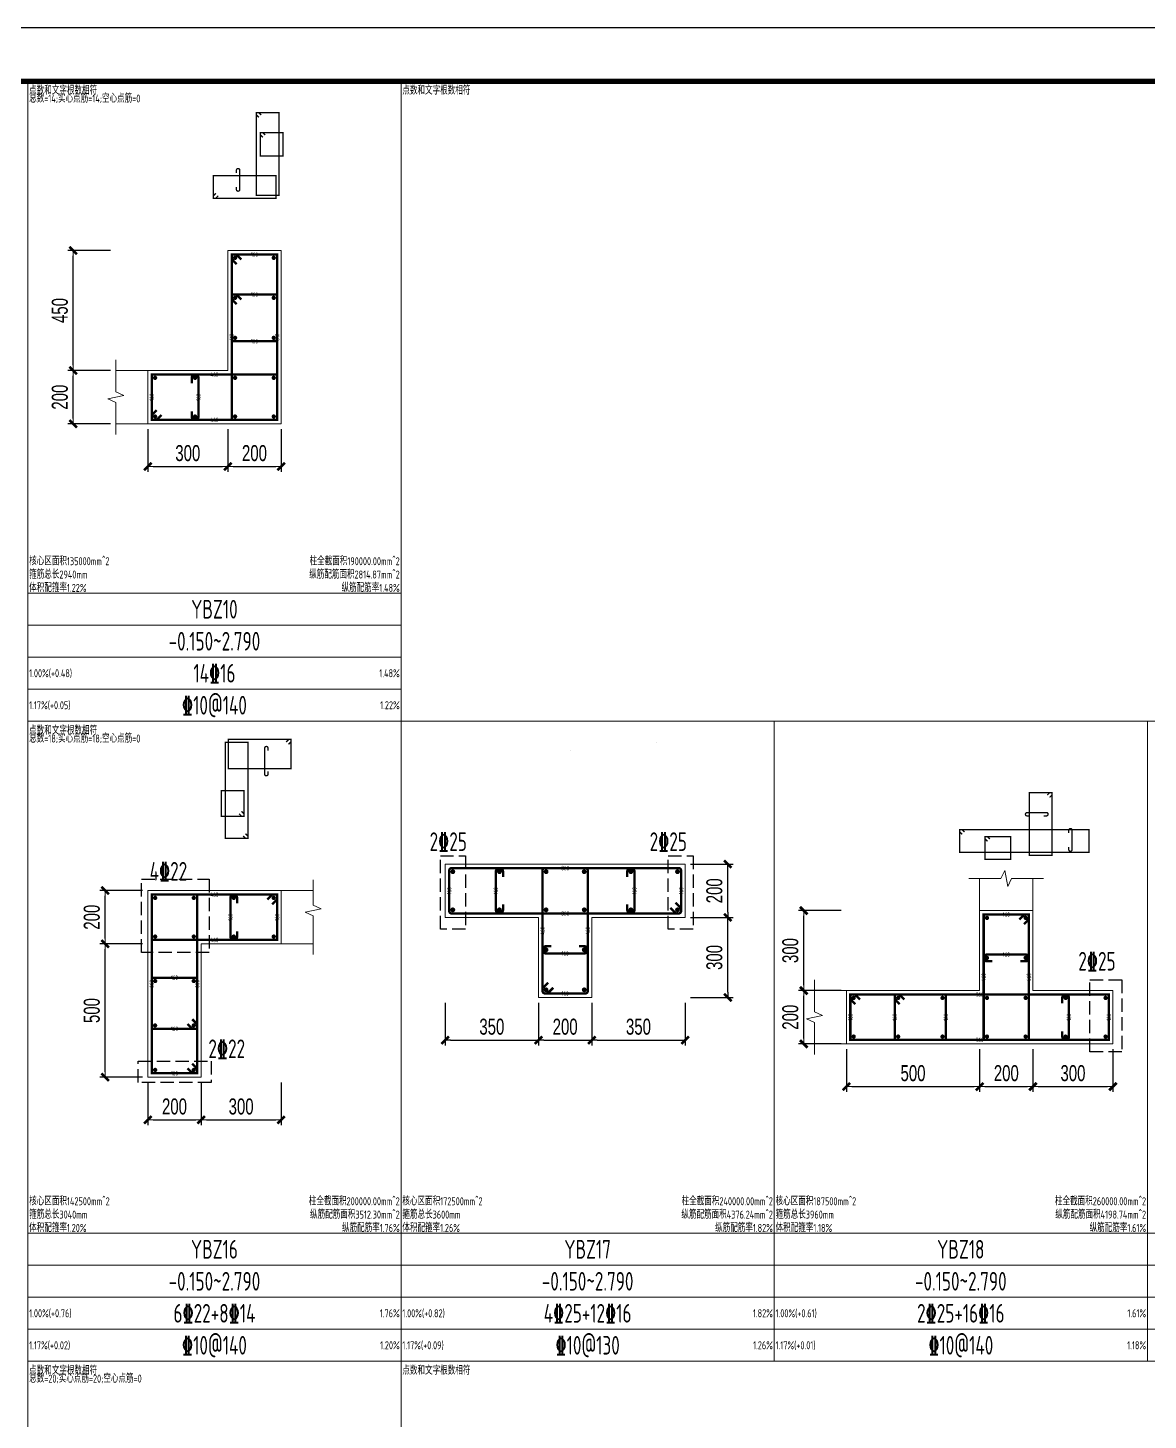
# Model space of a CAD drawing. Extents: x -129922 to 1190196, y -520662 to 139923.
# Drawn here: x 408287 to 429301, y -175921 to -149817 of the extents above; entities that cross this region are included whole.
import ezdxf
from ezdxf.enums import TextEntityAlignment as Align

# ---------------------------------------------------------------- set-up
doc = ezdxf.new("R2010")
doc.units = 0
doc.header["$LTSCALE"] = 1000
doc.header["$MEASUREMENT"] = 0
doc.linetypes.add('DASH', pattern=[0.35, 0.25, -0.1])
for name, color, linetype, lineweight in [('S-墙柱-REIN', 1, 'Continuous', 20), ('S-墙柱-大样细线', 7, 'Continuous', 20), ('S-墙柱-编号', 4, 'Continuous', 20), ('S-大样-DIM', 3, 'Continuous', 20), ('S-大样-REIN', 1, 'Continuous', 20), ('S-大样-实线', 2, 'Continuous', 20), ('S-通用-TAB', 7, 'Continuous', 20)]:
    doc.layers.add(name, color=color, linetype=linetype, lineweight=lineweight)
for name, color, linetype in [('Y-云图图框', 7, 'Continuous'), ('z-计算配筋', 7, 'Continuous'), ('z-详图标注', 3, 'Continuous')]:
    doc.layers.add(name, color=color, linetype=linetype)
doc.layers.add('箍筋长度', color=3, linetype='Continuous', plot=False)
doc.layers.add('配箍校核', color=34, linetype='Continuous', plot=False)
doc.styles.add('_YT_Name', font='', dxfattribs={"width": 0.8})
doc.styles.add('_YT_Sign_Text', font='ros.shx', dxfattribs={"width": 0.8, "bigfont": 'hztxt.shx'})
doc.styles.add('BW_Dim', font='Bweng.shx', dxfattribs={"width": 0.7, "bigfont": 'hztxt.shx'})
doc.styles.add('BW_Rein', font='tssdeng.shx', dxfattribs={"width": 0.7, "bigfont": 'hztxt.shx'})
doc.styles.get("Standard").update_dxf_attribs({"font": 'gbenor.shx', "bigfont": 'gbcbig.shx'})
doc.styles.add('TSSD_Rein', font='tssdeng.shx', dxfattribs={"width": 0.7, "bigfont": 'hztxt.shx'})
doc.styles.get('_YT_Name').set_extended_font_data('SimHei')
doc.dimstyles.new('Cyz_20_100', dxfattribs={"dimtxt": 300, "dimasz": 100, "dimexe": 100, "dimexo": 100, "dimgap": 100, "dimtad": 1, "dimdec": 0, "dimlfac": 0.2, "dimzin": 0, "dimdsep": 46, "dimtxsty": 'BW_Dim', "dimblk": '_bwk', "dimcen": 0, "dimclrt": 7, "dimadec": 0, "dimazin": 0, "dimtfac": 1, "dimtdec": 0, "dimtix": 1, "dimtmove": 2, "dimatfit": 0, "dimfxl": 0, "dimtolj": 1, "dimtzin": 0, "dimarcsym": 0})

# ---------------------------------------------------------------- blocks, each defined once
blk = doc.blocks.new('ECMCTK_A1_横_单行图名--0')
at = {"color": 4}
blk.add_lwpolyline([(0, 0), (841, 0), (841, 594), (0, 594)], close=True, dxfattribs=at)
at = {"const_width": 1}
blk.add_lwpolyline([(25, 10), (831, 10), (831, 584), (25, 584)], close=True, dxfattribs=at)
at = {"color": 80, "flags": 3}
for tag, height, p in [('YTHQINS', 3, (34.31, 585.5)), ('ECMCKEY', 3, (292.07, 288.23)), ('YTTQINS', 5.62, (848.03, 12.81)), ('YTFRAME', 3, (652.76, 5.84)), ('YTBARCODE_T1', 3, (749.78, 5.95))]:
    blk.add_attdef(tag, text='', height=height, dxfattribs=at).set_placement(p, align=Align.MIDDLE_CENTER)
for tag, height, style, width, p in [('证书编号', 4, '_YT_Sign_Text', 0.8, (708.87, 43.81)), ('审查批准号', 4, '_YT_Sign_Text', 0.8, (761.06, 43.81)), ('工程号', 4, '_YT_Sign_Text', 0.5, (804.08, 44.12)), ('设计单位', 6, '_YT_Name', 0.8, (623.75, 38.6)), ('建设单位', 4, '_YT_Sign_Text', 0.8, (734.96, 36.11)), ('阶段', 4, '_YT_Sign_Text', 0.8, (804.08, 35.81)), ('项目号', 4, '_YT_Sign_Text', 0.5, (822.08, 33.72)), ('项目名称', 4, '_YT_Sign_Text', 0.8, (734.96, 28.11)), ('专业', 4, '_YT_Sign_Text', 0.8, (804.08, 27.31)), ('图纸编号', 4, '_YT_Sign_Text', 0.5, (803.93, 19.36)), ('图纸名称', 4.5, '_YT_Name', 0.8, (735.39, 15.06)), ('出图比例', 4.2, '_YT_Sign_Text', 0.8, (681.82, 11.78)), ('日期', 4, '_YT_Sign_Text', 0.5, (803.88, 12.13)), ('版本号', 4, '_YT_Sign_Text', 0.8, (822.08, 13))]:
    blk.add_attdef(tag, text='', height=height, dxfattribs=dict(style=style, width=width)).set_placement(p, align=Align.CENTER)
at = {"style": '_YT_Sign_Text', "width": 0.8, "flags": 3}
for tag, p, height in [('[审定人]', (590.95, 27.81), 4.1), ('{审定人}', (605.87, 26.45), 6.24), ('[校对人]', (642.23, 27.82), 4.1), ('{校对人}', (658.35, 26.53), 6.24), ('[审核人]', (591.01, 19.76), 4.1), ('{审核人}', (606.98, 18.44), 6.24), ('[设计人]', (642.47, 20.21), 4.1), ('{设计人}', (658.48, 18.54), 6.24), ('[项目负责人]', (590.78, 12.01), 4.1), ('{项目负责人}', (608.28, 10.72), 6.24), ('[专业负责人]', (642.74, 11.77), 4.1), ('{专业负责人}', (658.58, 10.36), 6.24)]:
    blk.add_attdef(tag, p, '', height=height, dxfattribs=at)
at = {"color": 80, "flags": 3}
for tag, p in [('YTQRCODE', (551.04, 11.91)), ('YTBZSIT', (25, 10)), ('EXT_TK_LEFT', (25, 10))]:
    blk.add_attdef(tag, p, '', height=3, dxfattribs=at)
blk = doc.blocks.new('_bwk')
blk.add_line((-1, 0), (0, 0))
at = {"const_width": 0.5}
blk.add_lwpolyline([(-0.7, -0.7), (0.7, 0.7)], dxfattribs=at)
blk = doc.blocks.new('*D2048')
at = {"layer": 'Defpoints', "color": 0, "transparency": 16777216}
for p in [(427140, -168867), (428640, -168867), (428640, -169667)]:
    blk.add_point(p, dxfattribs=at)
at = {"layer": 'S-大样-DIM', "color": 0, "lineweight": -2, "transparency": 16777216}
for p, q in [((427140, -168967), (427140, -169767)), ((428640, -168967), (428640, -169767)), ((427240, -169667), (428540, -169667))]:
    blk.add_line(p, q, dxfattribs=at)
at = {"layer": 'S-大样-DIM', "color": 0, "lineweight": -2, "transparency": 16777216, "xscale": 100, "yscale": 100, "zscale": 100, "rotation": 180}
blk.add_blockref('_bwk', (427140, -169667), dxfattribs=at)
at = {"layer": 'S-大样-DIM', "color": 0, "lineweight": -2, "transparency": 16777216, "xscale": 100, "yscale": 100, "zscale": 100}
blk.add_blockref('_bwk', (428640, -169667), dxfattribs=at)
at = {"layer": 'S-大样-DIM', "color": 7, "transparency": 16777216, "insert": (427890, -169417), "char_height": 300, "attachment_point": 5, "style": 'BW_Dim'}
blk.add_mtext('\\A1;300', dxfattribs=at)
blk = doc.blocks.new('*D2049')
at = {"layer": 'Defpoints', "color": 0, "transparency": 16777216}
for p in [(426140, -168867), (427140, -168867), (427140, -169667)]:
    blk.add_point(p, dxfattribs=at)
at = {"layer": 'S-大样-DIM', "color": 0, "lineweight": -2, "transparency": 16777216}
for p, q in [((426140, -168967), (426140, -169767)), ((427140, -168967), (427140, -169767)), ((426240, -169667), (427040, -169667))]:
    blk.add_line(p, q, dxfattribs=at)
at = {"layer": 'S-大样-DIM', "color": 0, "lineweight": -2, "transparency": 16777216, "xscale": 100, "yscale": 100, "zscale": 100, "rotation": 180}
blk.add_blockref('_bwk', (426140, -169667), dxfattribs=at)
at = {"layer": 'S-大样-DIM', "color": 0, "lineweight": -2, "transparency": 16777216, "xscale": 100, "yscale": 100, "zscale": 100}
blk.add_blockref('_bwk', (427140, -169667), dxfattribs=at)
at = {"layer": 'S-大样-DIM', "color": 7, "transparency": 16777216, "insert": (426640, -169417), "char_height": 300, "attachment_point": 5, "style": 'BW_Dim'}
blk.add_mtext('\\A1;200', dxfattribs=at)
blk = doc.blocks.new('*D2050')
at = {"layer": 'Defpoints', "color": 0, "transparency": 16777216}
for p in [(423640, -168867), (426140, -168867), (426140, -169667)]:
    blk.add_point(p, dxfattribs=at)
at = {"layer": 'S-大样-DIM', "color": 0, "lineweight": -2, "transparency": 16777216}
for p, q in [((423640, -168967), (423640, -169767)), ((426140, -168967), (426140, -169767)), ((423740, -169667), (426040, -169667))]:
    blk.add_line(p, q, dxfattribs=at)
at = {"layer": 'S-大样-DIM', "color": 0, "lineweight": -2, "transparency": 16777216, "xscale": 100, "yscale": 100, "zscale": 100, "rotation": 180}
blk.add_blockref('_bwk', (423640, -169667), dxfattribs=at)
at = {"layer": 'S-大样-DIM', "color": 0, "lineweight": -2, "transparency": 16777216, "xscale": 100, "yscale": 100, "zscale": 100}
blk.add_blockref('_bwk', (426140, -169667), dxfattribs=at)
at = {"layer": 'S-大样-DIM', "color": 7, "transparency": 16777216, "insert": (424890, -169417), "char_height": 300, "attachment_point": 5, "style": 'BW_Dim'}
blk.add_mtext('\\A1;500', dxfattribs=at)
blk = doc.blocks.new('*D2051')
at = {"layer": 'Defpoints', "color": 0, "transparency": 16777216}
for p in [(422840, -166367), (423640, -166367), (423640, -167867)]:
    blk.add_point(p, dxfattribs=at)
at = {"layer": 'S-大样-DIM', "color": 0, "lineweight": -2, "transparency": 16777216}
for p, q in [((423540, -166367), (422740, -166367)), ((422840, -167767), (422840, -166467)), ((423540, -167867), (422740, -167867))]:
    blk.add_line(p, q, dxfattribs=at)
at = {"layer": 'S-大样-DIM', "color": 0, "lineweight": -2, "transparency": 16777216, "xscale": 100, "yscale": 100, "zscale": 100}
for p, rotation in [((422840, -166367), 90), ((422840, -167867), 270)]:
    blk.add_blockref('_bwk', p, dxfattribs=dict(at, rotation=rotation))
at = {"layer": 'S-大样-DIM', "color": 7, "transparency": 16777216, "insert": (422590, -167117), "char_height": 300, "attachment_point": 5, "rotation": 90, "style": 'BW_Dim'}
blk.add_mtext('\\A1;300', dxfattribs=at)
blk = doc.blocks.new('*D2052')
at = {"layer": 'Defpoints', "color": 0, "transparency": 16777216}
for p in [(422840, -167867), (423640, -167867), (423640, -168867)]:
    blk.add_point(p, dxfattribs=at)
at = {"layer": 'S-大样-DIM', "color": 0, "lineweight": -2, "transparency": 16777216}
for p, q in [((423540, -167867), (422740, -167867)), ((422840, -168767), (422840, -167967)), ((423540, -168867), (422740, -168867))]:
    blk.add_line(p, q, dxfattribs=at)
at = {"layer": 'S-大样-DIM', "color": 0, "lineweight": -2, "transparency": 16777216, "xscale": 100, "yscale": 100, "zscale": 100}
for p, rotation in [((422840, -167867), 90), ((422840, -168867), 270)]:
    blk.add_blockref('_bwk', p, dxfattribs=dict(at, rotation=rotation))
at = {"layer": 'S-大样-DIM', "color": 7, "transparency": 16777216, "insert": (422590, -168367), "char_height": 300, "attachment_point": 5, "rotation": 90, "style": 'BW_Dim'}
blk.add_mtext('\\A1;200', dxfattribs=at)
blk = doc.blocks.new('*D2053')
at = {"layer": 'Defpoints', "color": 0, "transparency": 16777216}
for p in [(411537, -169492), (413037, -169492), (413037, -170292)]:
    blk.add_point(p, dxfattribs=at)
at = {"layer": 'S-大样-DIM', "color": 0, "lineweight": -2, "transparency": 16777216}
for p, q in [((411537, -169592), (411537, -170392)), ((413037, -169592), (413037, -170392)), ((411637, -170292), (412937, -170292))]:
    blk.add_line(p, q, dxfattribs=at)
at = {"layer": 'S-大样-DIM', "color": 0, "lineweight": -2, "transparency": 16777216, "xscale": 100, "yscale": 100, "zscale": 100, "rotation": 180}
blk.add_blockref('_bwk', (411537, -170292), dxfattribs=at)
at = {"layer": 'S-大样-DIM', "color": 0, "lineweight": -2, "transparency": 16777216, "xscale": 100, "yscale": 100, "zscale": 100}
blk.add_blockref('_bwk', (413037, -170292), dxfattribs=at)
at = {"layer": 'S-大样-DIM', "color": 7, "transparency": 16777216, "insert": (412287, -170042), "char_height": 300, "attachment_point": 5, "style": 'BW_Dim'}
blk.add_mtext('\\A1;300', dxfattribs=at)
blk = doc.blocks.new('*D2054')
at = {"layer": 'Defpoints', "color": 0, "transparency": 16777216}
for p in [(410537, -169492), (411537, -169492), (411537, -170292)]:
    blk.add_point(p, dxfattribs=at)
at = {"layer": 'S-大样-DIM', "color": 0, "lineweight": -2, "transparency": 16777216}
for p, q in [((410537, -169592), (410537, -170392)), ((411537, -169592), (411537, -170392)), ((410637, -170292), (411437, -170292))]:
    blk.add_line(p, q, dxfattribs=at)
at = {"layer": 'S-大样-DIM', "color": 0, "lineweight": -2, "transparency": 16777216, "xscale": 100, "yscale": 100, "zscale": 100, "rotation": 180}
blk.add_blockref('_bwk', (410537, -170292), dxfattribs=at)
at = {"layer": 'S-大样-DIM', "color": 0, "lineweight": -2, "transparency": 16777216, "xscale": 100, "yscale": 100, "zscale": 100}
blk.add_blockref('_bwk', (411537, -170292), dxfattribs=at)
at = {"layer": 'S-大样-DIM', "color": 7, "transparency": 16777216, "insert": (411037, -170042), "char_height": 300, "attachment_point": 5, "style": 'BW_Dim'}
blk.add_mtext('\\A1;200', dxfattribs=at)
blk = doc.blocks.new('*D2055')
at = {"layer": 'Defpoints', "color": 0, "transparency": 16777216}
for p in [(409737, -165992), (410537, -165992), (410537, -166992)]:
    blk.add_point(p, dxfattribs=at)
at = {"layer": 'S-大样-DIM', "color": 0, "lineweight": -2, "transparency": 16777216}
for p, q in [((410437, -165992), (409637, -165992)), ((409737, -166892), (409737, -166092)), ((410437, -166992), (409637, -166992))]:
    blk.add_line(p, q, dxfattribs=at)
at = {"layer": 'S-大样-DIM', "color": 0, "lineweight": -2, "transparency": 16777216, "xscale": 100, "yscale": 100, "zscale": 100}
for p, rotation in [((409737, -165992), 90), ((409737, -166992), 270)]:
    blk.add_blockref('_bwk', p, dxfattribs=dict(at, rotation=rotation))
at = {"layer": 'S-大样-DIM', "color": 7, "transparency": 16777216, "insert": (409487, -166492), "char_height": 300, "attachment_point": 5, "rotation": 90, "style": 'BW_Dim'}
blk.add_mtext('\\A1;200', dxfattribs=at)
blk = doc.blocks.new('*D2056')
at = {"layer": 'Defpoints', "color": 0, "transparency": 16777216}
for p in [(409737, -166992), (410537, -166992), (410537, -169492)]:
    blk.add_point(p, dxfattribs=at)
at = {"layer": 'S-大样-DIM', "color": 0, "lineweight": -2, "transparency": 16777216}
for p, q in [((410437, -166992), (409637, -166992)), ((409737, -169392), (409737, -167092)), ((410437, -169492), (409637, -169492))]:
    blk.add_line(p, q, dxfattribs=at)
at = {"layer": 'S-大样-DIM', "color": 0, "lineweight": -2, "transparency": 16777216, "xscale": 100, "yscale": 100, "zscale": 100}
for p, rotation in [((409737, -166992), 90), ((409737, -169492), 270)]:
    blk.add_blockref('_bwk', p, dxfattribs=dict(at, rotation=rotation))
at = {"layer": 'S-大样-DIM', "color": 7, "transparency": 16777216, "insert": (409487, -168242), "char_height": 300, "attachment_point": 5, "rotation": 90, "style": 'BW_Dim'}
blk.add_mtext('\\A1;500', dxfattribs=at)
blk = doc.blocks.new('*D2069')
at = {"layer": 'Defpoints', "color": 0, "transparency": 16777216}
for p in [(412037, -157242), (413037, -157242), (413037, -158042)]:
    blk.add_point(p, dxfattribs=at)
at = {"layer": 'S-大样-DIM', "color": 0, "lineweight": -2, "transparency": 16777216}
for p, q in [((412037, -157342), (412037, -158142)), ((413037, -157342), (413037, -158142)), ((412137, -158042), (412937, -158042))]:
    blk.add_line(p, q, dxfattribs=at)
at = {"layer": 'S-大样-DIM', "color": 0, "lineweight": -2, "transparency": 16777216, "xscale": 100, "yscale": 100, "zscale": 100, "rotation": 180}
blk.add_blockref('_bwk', (412037, -158042), dxfattribs=at)
at = {"layer": 'S-大样-DIM', "color": 0, "lineweight": -2, "transparency": 16777216, "xscale": 100, "yscale": 100, "zscale": 100}
blk.add_blockref('_bwk', (413037, -158042), dxfattribs=at)
at = {"layer": 'S-大样-DIM', "color": 7, "transparency": 16777216, "insert": (412537, -157792), "char_height": 300, "attachment_point": 5, "style": 'BW_Dim'}
blk.add_mtext('\\A1;200', dxfattribs=at)
blk = doc.blocks.new('*D2070')
at = {"layer": 'Defpoints', "color": 0, "transparency": 16777216}
for p in [(410537, -157242), (412037, -157242), (412037, -158042)]:
    blk.add_point(p, dxfattribs=at)
at = {"layer": 'S-大样-DIM', "color": 0, "lineweight": -2, "transparency": 16777216}
for p, q in [((410537, -157342), (410537, -158142)), ((412037, -157342), (412037, -158142)), ((410637, -158042), (411937, -158042))]:
    blk.add_line(p, q, dxfattribs=at)
at = {"layer": 'S-大样-DIM', "color": 0, "lineweight": -2, "transparency": 16777216, "xscale": 100, "yscale": 100, "zscale": 100, "rotation": 180}
blk.add_blockref('_bwk', (410537, -158042), dxfattribs=at)
at = {"layer": 'S-大样-DIM', "color": 0, "lineweight": -2, "transparency": 16777216, "xscale": 100, "yscale": 100, "zscale": 100}
blk.add_blockref('_bwk', (412037, -158042), dxfattribs=at)
at = {"layer": 'S-大样-DIM', "color": 7, "transparency": 16777216, "insert": (411287, -157792), "char_height": 300, "attachment_point": 5, "style": 'BW_Dim'}
blk.add_mtext('\\A1;300', dxfattribs=at)
blk = doc.blocks.new('*D2071')
at = {"layer": 'Defpoints', "color": 0, "transparency": 16777216}
for p in [(409137, -153992), (409937, -153992), (409937, -156242)]:
    blk.add_point(p, dxfattribs=at)
at = {"layer": 'S-大样-DIM', "color": 0, "lineweight": -2, "transparency": 16777216}
for p, q in [((409837, -153992), (409037, -153992)), ((409137, -156142), (409137, -154092)), ((409837, -156242), (409037, -156242))]:
    blk.add_line(p, q, dxfattribs=at)
at = {"layer": 'S-大样-DIM', "color": 0, "lineweight": -2, "transparency": 16777216, "xscale": 100, "yscale": 100, "zscale": 100}
for p, rotation in [((409137, -153992), 90), ((409137, -156242), 270)]:
    blk.add_blockref('_bwk', p, dxfattribs=dict(at, rotation=rotation))
at = {"layer": 'S-大样-DIM', "color": 7, "transparency": 16777216, "insert": (408887, -155117), "char_height": 300, "attachment_point": 5, "rotation": 90, "style": 'BW_Dim'}
blk.add_mtext('\\A1;450', dxfattribs=at)
blk = doc.blocks.new('*D2072')
at = {"layer": 'Defpoints', "color": 0, "transparency": 16777216}
for p in [(409137, -156242), (409937, -156242), (409937, -157242)]:
    blk.add_point(p, dxfattribs=at)
at = {"layer": 'S-大样-DIM', "color": 0, "lineweight": -2, "transparency": 16777216}
for p, q in [((409837, -156242), (409037, -156242)), ((409137, -157142), (409137, -156342)), ((409837, -157242), (409037, -157242))]:
    blk.add_line(p, q, dxfattribs=at)
at = {"layer": 'S-大样-DIM', "color": 0, "lineweight": -2, "transparency": 16777216, "xscale": 100, "yscale": 100, "zscale": 100}
for p, rotation in [((409137, -156242), 90), ((409137, -157242), 270)]:
    blk.add_blockref('_bwk', p, dxfattribs=dict(at, rotation=rotation))
at = {"layer": 'S-大样-DIM', "color": 7, "transparency": 16777216, "insert": (408887, -156742), "char_height": 300, "attachment_point": 5, "rotation": 90, "style": 'BW_Dim'}
blk.add_mtext('\\A1;200', dxfattribs=at)
blk = doc.blocks.new('*D2118')
at = {"layer": 'Defpoints', "color": 0, "transparency": 16777216}
for p in [(420615, -166496), (421415, -166496), (420615, -167996)]:
    blk.add_point(p, dxfattribs=at)
at = {"layer": 'z-详图标注', "color": 0, "lineweight": -2, "transparency": 16777216}
for p, q in [((420715, -166496), (421515, -166496)), ((421415, -167896), (421415, -166596)), ((420715, -167996), (421515, -167996))]:
    blk.add_line(p, q, dxfattribs=at)
at = {"layer": 'z-详图标注', "color": 0, "lineweight": -2, "transparency": 16777216, "xscale": 100, "yscale": 100, "zscale": 100}
for p, rotation in [((421415, -166496), 90), ((421415, -167996), 270)]:
    blk.add_blockref('_bwk', p, dxfattribs=dict(at, rotation=rotation))
at = {"layer": 'z-详图标注', "color": 7, "transparency": 16777216, "insert": (421165, -167246), "char_height": 300, "attachment_point": 5, "rotation": 90, "style": 'BW_Dim'}
blk.add_mtext('\\A1;300', dxfattribs=at)
blk = doc.blocks.new('*D2119')
at = {"layer": 'Defpoints', "color": 0, "transparency": 16777216}
for p in [(420615, -165496), (421415, -165496), (420615, -166496)]:
    blk.add_point(p, dxfattribs=at)
at = {"layer": 'z-详图标注', "color": 0, "lineweight": -2, "transparency": 16777216}
for p, q in [((420715, -165496), (421515, -165496)), ((421415, -166396), (421415, -165596)), ((420715, -166496), (421515, -166496))]:
    blk.add_line(p, q, dxfattribs=at)
at = {"layer": 'z-详图标注', "color": 0, "lineweight": -2, "transparency": 16777216, "xscale": 100, "yscale": 100, "zscale": 100}
for p, rotation in [((421415, -165496), 90), ((421415, -166496), 270)]:
    blk.add_blockref('_bwk', p, dxfattribs=dict(at, rotation=rotation))
at = {"layer": 'z-详图标注', "color": 7, "transparency": 16777216, "insert": (421165, -165996), "char_height": 300, "attachment_point": 5, "rotation": 90, "style": 'BW_Dim'}
blk.add_mtext('\\A1;200', dxfattribs=at)
blk = doc.blocks.new('*D2120')
at = {"layer": 'Defpoints', "color": 0, "transparency": 16777216}
for p in [(416115, -167996), (417865, -167996), (417865, -168796)]:
    blk.add_point(p, dxfattribs=at)
at = {"layer": 'z-详图标注', "color": 0, "lineweight": -2, "transparency": 16777216}
for p, q in [((416115, -168096), (416115, -168896)), ((417865, -168096), (417865, -168896)), ((416215, -168796), (417765, -168796))]:
    blk.add_line(p, q, dxfattribs=at)
at = {"layer": 'z-详图标注', "color": 0, "lineweight": -2, "transparency": 16777216, "xscale": 100, "yscale": 100, "zscale": 100, "rotation": 180}
blk.add_blockref('_bwk', (416115, -168796), dxfattribs=at)
at = {"layer": 'z-详图标注', "color": 0, "lineweight": -2, "transparency": 16777216, "xscale": 100, "yscale": 100, "zscale": 100}
blk.add_blockref('_bwk', (417865, -168796), dxfattribs=at)
at = {"layer": 'z-详图标注', "color": 7, "transparency": 16777216, "insert": (416990, -168546), "char_height": 300, "attachment_point": 5, "style": 'BW_Dim'}
blk.add_mtext('\\A1;350', dxfattribs=at)
blk = doc.blocks.new('*D2121')
at = {"layer": 'Defpoints', "color": 0, "transparency": 16777216}
for p in [(417865, -167996), (418865, -167996), (418865, -168796)]:
    blk.add_point(p, dxfattribs=at)
at = {"layer": 'z-详图标注', "color": 0, "lineweight": -2, "transparency": 16777216}
for p, q in [((417865, -168096), (417865, -168896)), ((418865, -168096), (418865, -168896)), ((417965, -168796), (418765, -168796))]:
    blk.add_line(p, q, dxfattribs=at)
at = {"layer": 'z-详图标注', "color": 0, "lineweight": -2, "transparency": 16777216, "xscale": 100, "yscale": 100, "zscale": 100, "rotation": 180}
blk.add_blockref('_bwk', (417865, -168796), dxfattribs=at)
at = {"layer": 'z-详图标注', "color": 0, "lineweight": -2, "transparency": 16777216, "xscale": 100, "yscale": 100, "zscale": 100}
blk.add_blockref('_bwk', (418865, -168796), dxfattribs=at)
at = {"layer": 'z-详图标注', "color": 7, "transparency": 16777216, "insert": (418365, -168546), "char_height": 300, "attachment_point": 5, "style": 'BW_Dim'}
blk.add_mtext('\\A1;200', dxfattribs=at)
blk = doc.blocks.new('*D2122')
at = {"layer": 'Defpoints', "color": 0, "transparency": 16777216}
for p in [(418865, -167996), (420615, -167996), (420615, -168796)]:
    blk.add_point(p, dxfattribs=at)
at = {"layer": 'z-详图标注', "color": 0, "lineweight": -2, "transparency": 16777216}
for p, q in [((418865, -168096), (418865, -168896)), ((420615, -168096), (420615, -168896)), ((418965, -168796), (420515, -168796))]:
    blk.add_line(p, q, dxfattribs=at)
at = {"layer": 'z-详图标注', "color": 0, "lineweight": -2, "transparency": 16777216, "xscale": 100, "yscale": 100, "zscale": 100, "rotation": 180}
blk.add_blockref('_bwk', (418865, -168796), dxfattribs=at)
at = {"layer": 'z-详图标注', "color": 0, "lineweight": -2, "transparency": 16777216, "xscale": 100, "yscale": 100, "zscale": 100}
blk.add_blockref('_bwk', (420615, -168796), dxfattribs=at)
at = {"layer": 'z-详图标注', "color": 7, "transparency": 16777216, "insert": (419740, -168546), "char_height": 300, "attachment_point": 5, "style": 'BW_Dim'}
blk.add_mtext('\\A1;350', dxfattribs=at)

msp = doc.modelspace()

# ---------------------------------------------------------------- linework, layer by layer
at = {"linetype": 'DASH'}
for points in [[(416023.9, -165339.2), (416495.2, -165339.2), (416495.2, -166713.4), (416023.9, -166713.4)], [(420297.3, -165339.2), (420768.5, -165339.2), (420768.5, -166713.4), (420297.3, -166713.4)], [(410420.7, -165778.5), (411685.2, -165778.5), (411685.2, -167153.2), (410420.7, -167153.2)], [(428205.5, -167666.2), (428805.5, -167666.2), (428805.5, -169016.2), (428205.5, -169016.2)], [(410358.2, -169187.8), (411726.8, -169187.8), (411726.8, -169588.4), (410358.2, -169588.4)]]:
    msp.add_lwpolyline(points, close=True, dxfattribs=at)
at = {"layer": 'S-墙柱-REIN'}
for points, const_width in [([(412154.1, -154129.9, 1), (412194.1, -154129.9, 1)], 40), ([(412879.1, -154129.9, 1), (412919.1, -154129.9, 1)], 40), ([(412154.1, -154879.9, 1), (412194.1, -154879.9, 1)], 40), ([(412879.1, -154879.9, 1), (412919.1, -154879.9, 1)], 40), ([(412154.1, -155629.9, 1), (412194.1, -155629.9, 1)], 40), ([(412879.1, -155629.9, 1), (412919.1, -155629.9, 1)], 40), ([(410654.1, -156379.9, 1), (410694.1, -156379.9, 1)], 40), ([(411404.1, -156379.9, 1), (411444.1, -156379.9, 1)], 40), ([(412154.1, -156379.9, 1), (412194.1, -156379.9, 1)], 40), ([(412879.1, -156379.9, 1), (412919.1, -156379.9, 1)], 40), ([(410654.1, -157104.9, 1), (410694.1, -157104.9, 1)], 40), ([(411404.1, -157104.9, 1), (411444.1, -157104.9, 1)], 40), ([(412154.1, -157104.9, 1), (412194.1, -157104.9, 1)], 40), ([(412879.1, -157104.9, 1), (412919.1, -157104.9, 1)], 40), ([(416235.1, -165638.3, 1), (416280.1, -165638.3, 1)], 45), ([(417110.1, -165638.3, 1), (417155.1, -165638.3, 1)], 45), ([(417985.1, -165638.3, 1), (418030.1, -165638.3, 1)], 45), ([(418700.1, -165638.3, 1), (418745.1, -165638.3, 1)], 45), ([(419575.1, -165638.3, 1), (419620.1, -165638.3, 1)], 45), ([(420450.1, -165638.3, 1), (420495.1, -165638.3, 1)], 45), ([(410654.1, -166129.9, 1), (410694.1, -166129.9, 1)], 40), ([(411379.1, -166129.9, 1), (411419.1, -166129.9, 1)], 40), ([(412129.1, -166129.9, 1), (412169.1, -166129.9, 1)], 40), ([(412879.1, -166129.9, 1), (412919.1, -166129.9, 1)], 40), ([(416235.1, -166353.3, 1), (416280.1, -166353.3, 1)], 45), ([(417110.1, -166353.3, 1), (417155.1, -166353.3, 1)], 45), ([(417985.1, -166353.3, 1), (418030.1, -166353.3, 1)], 45), ([(418700.1, -166353.3, 1), (418745.1, -166353.3, 1)], 45), ([(419575.1, -166353.3, 1), (419620.1, -166353.3, 1)], 45), ([(420450.1, -166353.3, 1), (420495.1, -166353.3, 1)], 45), ([(426257.1, -166504.9, 1), (426297.1, -166504.9, 1)], 40), ([(426982.1, -166504.9, 1), (427022.1, -166504.9, 1)], 40), ([(410654.1, -166854.9, 1), (410694.1, -166854.9, 1)], 40), ([(411379.1, -166854.9, 1), (411419.1, -166854.9, 1)], 40), ([(412129.1, -166854.9, 1), (412169.1, -166854.9, 1)], 40), ([(412879.1, -166854.9, 1), (412919.1, -166854.9, 1)], 40), ([(417985.1, -167103.3, 1), (418030.1, -167103.3, 1)], 45), ([(418700.1, -167103.3, 1), (418745.1, -167103.3, 1)], 45), ([(426257.1, -167254.9, 1), (426297.1, -167254.9, 1)], 40), ([(426982.1, -167254.9, 1), (427022.1, -167254.9, 1)], 40), ([(410654.1, -167688.3, 1), (410694.1, -167688.3, 1)], 40), ([(411379.1, -167688.3, 1), (411419.1, -167688.3, 1)], 40), ([(417985.1, -167853.3, 1), (418030.1, -167853.3, 1)], 45), ([(418700.1, -167853.3, 1), (418745.1, -167853.3, 1)], 45), ([(423757.1, -168004.9, 1), (423797.1, -168004.9, 1)], 40), ([(424590.5, -168004.9, 1), (424630.5, -168004.9, 1)], 40), ([(425423.8, -168004.9, 1), (425463.8, -168004.9, 1)], 40), ([(426257.1, -168004.9, 1), (426297.1, -168004.9, 1)], 40), ([(426982.1, -168004.9, 1), (427022.1, -168004.9, 1)], 40), ([(427732.1, -168004.9, 1), (427772.1, -168004.9, 1)], 40), ([(428482.1, -168004.9, 1), (428522.1, -168004.9, 1)], 40), ([(410654.1, -168521.6, 1), (410694.1, -168521.6, 1)], 40), ([(411379.1, -168521.6, 1), (411419.1, -168521.6, 1)], 40), ([(423757.1, -168729.9, 1), (423797.1, -168729.9, 1)], 40), ([(424590.5, -168729.9, 1), (424630.5, -168729.9, 1)], 40), ([(425423.8, -168729.9, 1), (425463.8, -168729.9, 1)], 40), ([(426257.1, -168729.9, 1), (426297.1, -168729.9, 1)], 40), ([(426982.1, -168729.9, 1), (427022.1, -168729.9, 1)], 40), ([(427732.1, -168729.9, 1), (427772.1, -168729.9, 1)], 40), ([(428482.1, -168729.9, 1), (428522.1, -168729.9, 1)], 40), ([(410654.1, -169354.9, 1), (410694.1, -169354.9, 1)], 40), ([(411379.1, -169354.9, 1), (411419.1, -169354.9, 1)], 40)]:
    msp.add_lwpolyline(points, format="xyb", close=True, dxfattribs=dict(at, const_width=const_width))
at = {"layer": 'S-墙柱-大样细线'}
for points in [[(412036.6, -156242.4), (412036.6, -153992.4), (413036.6, -153992.4), (413036.6, -157242.4), (410536.6, -157242.4), (410536.6, -156242.4)], [(418865.1, -166495.8), (420615.1, -166495.8), (420615.1, -165495.8), (416115.1, -165495.8), (416115.1, -166495.8), (417865.1, -166495.8), (417865.1, -167995.8), (418865.1, -167995.8)], [(411536.6, -166992.4), (411536.6, -169492.4), (410536.6, -169492.4), (410536.6, -165992.4), (413036.6, -165992.4), (413036.6, -166992.4)], [(427139.6, -167867.4), (427139.6, -166367.4), (426139.6, -166367.4), (426139.6, -167867.4), (423639.6, -167867.4), (423639.6, -168867.4), (428639.6, -168867.4), (428639.6, -167867.4)]]:
    msp.add_lwpolyline(points, close=True, dxfattribs=at)
at = {"layer": 'S-大样-REIN'}
for points, const_width in [([(412664.2, -151450.9), (412618.3, -151404.9), (412574.1, -151404.9), (412574.1, -152954.9), (412999.1, -152954.9), (412999.1, -151404.9), (412574.1, -151404.9), (412574.1, -151449.1), (412620, -151495.1)], 25), ([(412695, -151870.1), (412649.1, -151824.1), (412649.1, -151779.9), (413074.1, -151779.9), (413074.1, -152217.4), (412649.1, -152217.4), (412649.1, -151779.9), (412693.3, -151779.9), (412739.2, -151825.9)], 25), ([(411813.8, -152921), (411767.8, -152967), (411767.8, -153011.2), (412942.8, -153011.2), (412942.8, -152586.2), (411767.8, -152586.2), (411767.8, -153011.2), (411812, -153011.2), (411858, -152965.2)], 25), ([(412291.9, -154159.4), (412200, -154067.4), (412111.6, -154067.4), (412111.6, -157167.4), (412961.6, -157167.4), (412961.6, -154067.4), (412111.6, -154067.4), (412111.6, -154155.8), (412203.5, -154247.7)], 45), ([(412203.5, -154997.7), (412111.6, -154905.8), (412111.6, -154817.4), (412961.6, -154817.4), (412961.6, -155692.4), (412111.6, -155692.4), (412111.6, -154817.4), (412200, -154817.4), (412291.9, -154909.4)], 45), ([(410703.5, -156987.1), (410611.6, -157079), (410611.6, -157167.4), (412961.6, -157167.4), (412961.6, -156317.4), (410611.6, -156317.4), (410611.6, -157167.4), (410700, -157167.4), (410791.9, -157075.5)], 45), ([(413175.9, -163249.5), (413221.8, -163203.5), (413221.8, -163159.3), (412046.8, -163159.3), (412046.8, -163709.3), (413221.8, -163709.3), (413221.8, -163159.3), (413177.7, -163159.3), (413131.7, -163205.3)], 25), ([(412325.4, -164969.6), (412371.4, -165015.5), (412415.6, -165015.5), (412415.6, -163215.5), (411990.6, -163215.5), (411990.6, -165015.5), (412415.6, -165015.5), (412415.6, -164971.4), (412369.6, -164925.4)], 25), ([(412294.6, -164508.7), (412340.6, -164554.7), (412340.6, -164598.9), (411915.6, -164598.9), (411915.6, -164119.7), (412340.6, -164119.7), (412340.6, -164598.9), (412296.4, -164598.9), (412250.4, -164552.9)], 25), ([(427408.9, -164200.9), (427454.9, -164154.9), (427499.1, -164154.9), (427499.1, -165329.9), (427074.1, -165329.9), (427074.1, -164154.9), (427499.1, -164154.9), (427499.1, -164199.1), (427453.1, -164245.1)], 25), ([(425813.8, -164938.8), (425767.8, -164892.9), (425767.8, -164848.7), (428192.8, -164848.7), (428192.8, -165273.7), (425767.8, -165273.7), (425767.8, -164848.7), (425812, -164848.7), (425858, -164894.6)], 25), ([(426330.9, -165025.9), (426284.9, -164979.9), (426240.7, -164979.9), (426240.7, -165404.9), (426719.9, -165404.9), (426719.9, -164979.9), (426240.7, -164979.9), (426240.7, -165024.1), (426286.7, -165070.1)], 25), ([(411281.3, -169325.5), (411373.2, -169417.4), (411461.6, -169417.4), (411461.6, -166067.4), (410611.6, -166067.4), (410611.6, -169417.4), (411461.6, -169417.4), (411461.6, -169329), (411369.6, -169237.1)], 45), ([(412869.6, -166247.7), (412961.6, -166155.8), (412961.6, -166067.4), (410611.6, -166067.4), (410611.6, -166917.4), (412961.6, -166917.4), (412961.6, -166067.4), (412873.2, -166067.4), (412781.3, -166159.4)], 45), ([(426884.3, -166534.4), (426976.2, -166442.4), (427064.6, -166442.4), (427064.6, -168792.4), (426214.6, -168792.4), (426214.6, -166442.4), (427064.6, -166442.4), (427064.6, -166530.8), (426972.7, -166622.7)], 45), ([(411369.6, -168403.8), (411461.6, -168495.7), (411461.6, -168584.1), (410611.6, -168584.1), (410611.6, -167625.8), (411461.6, -167625.8), (411461.6, -168584.1), (411373.2, -168584.1), (411281.3, -168492.2)], 45), ([(423806.5, -168122.7), (423714.6, -168030.8), (423714.6, -167942.4), (428564.6, -167942.4), (428564.6, -168792.4), (423714.6, -168792.4), (423714.6, -167942.4), (423803, -167942.4), (423894.9, -168034.4)], 45), ([(424728.3, -168034.4), (424636.3, -167942.4), (424548, -167942.4), (424548, -168792.4), (425506.3, -168792.4), (425506.3, -167942.4), (424548, -167942.4), (424548, -168030.8), (424639.9, -168122.7)], 45)]:
    msp.add_lwpolyline(points, dxfattribs=dict(at, const_width=const_width))
for points, const_width in [([(412199.1, -152536.2), (412199.1, -152486.2, -1), (412261.6, -152486.2), (412261.6, -152848.7, -1), (412199.1, -152848.7), (412199.1, -152798.7)], 25), ([(411361.6, -156479.9), (411361.6, -156379.9, -1), (411486.6, -156379.9), (411486.6, -157104.9, -1), (411361.6, -157104.9), (411361.6, -157004.9)], 45), ([(412790.6, -163759.3), (412790.6, -163809.3, -1), (412728.1, -163809.3), (412728.1, -163321.8, -1), (412790.6, -163321.8), (412790.6, -163371.8)], 25), ([(420580.8, -163663.9), (420626.8, -163709.8, -0.1989124), (420633.8, -163726.8), (420633.8, -163740.6, -0.4142136), (420609.8, -163764.6), (418482.8, -163764.6, -0.4142136), (418458.8, -163740.6), (418458.8, -163363.6, -0.4142136), (418482.8, -163339.6), (420609.8, -163339.6, -0.4142136), (420633.8, -163363.6), (420633.8, -163740.6, -0.4142136), (420609.8, -163764.6), (420596, -163764.6, -0.1989124), (420579, -163757.5), (420533.1, -163711.6)], 0.15), ([(418907.6, -163699.6), (418907.6, -163749.6, -1), (418840.1, -163749.6), (418840.1, -163392.1, -1), (418907.6, -163392.1), (418907.6, -163442.1)], 0.15), ([(419378.3, -164405.3), (419332.3, -164451.3, -0.1989124), (419315.3, -164458.3), (419301.6, -164458.3, -0.4142136), (419277.6, -164434.3), (419277.6, -163307.3, -0.4142136), (419301.6, -163283.3), (419678.6, -163283.3, -0.4142136), (419702.6, -163307.3), (419702.6, -164434.3, -0.4142136), (419678.6, -164458.3), (419301.6, -164458.3, -0.4142136), (419277.6, -164434.3), (419277.6, -164420.5, -0.1989124), (419284.6, -164403.6), (419330.5, -164357.6)], 0.15), ([(420072.6, -163292.1), (420072.6, -163242.1, -1), (420140.1, -163242.1), (420140.1, -163599.6, -1), (420072.6, -163599.6), (420072.6, -163549.6)], 0.15), ([(419693.8, -164015.8), (419743.8, -164015.8, -1), (419743.8, -164083.3), (419386.3, -164083.3, -1), (419386.3, -164015.8), (419436.3, -164015.8)], 0.15), ([(427080.3, -164592.4), (427030.3, -164592.4, -1), (427030.3, -164529.9), (427392.8, -164529.9, -1), (427392.8, -164592.4), (427342.8, -164592.4)], 25), ([(427811.6, -164911.2), (427811.6, -164861.2, -1), (427874.1, -164861.2), (427874.1, -165223.7, -1), (427811.6, -165223.7), (427811.6, -165173.7)], 25), ([(420434.1, -166219.4), (420526, -166311.3, -0.1989124), (420540.1, -166345.2), (420540.1, -166372.8, -0.4142136), (420492.1, -166420.8), (416238.1, -166420.8, -0.4142136), (416190.1, -166372.8), (416190.1, -165618.8, -0.4142136), (416238.1, -165570.8), (420492.1, -165570.8, -0.4142136), (420540.1, -165618.8), (420540.1, -166372.8, -0.4142136), (420492.1, -166420.8), (420464.5, -166420.8, -0.1989124), (420430.5, -166406.8), (420338.6, -166314.8)], 45), ([(417200.1, -166253.3), (417200.1, -166353.3, -1), (417065.1, -166353.3), (417065.1, -165638.3, -1), (417200.1, -165638.3), (417200.1, -165738.3)], 45), ([(418141.5, -167814.8), (418049.6, -167906.8, -0.1989124), (418015.6, -167920.8), (417988.1, -167920.8, -0.4142136), (417940.1, -167872.8), (417940.1, -165618.8, -0.4142136), (417988.1, -165570.8), (418742.1, -165570.8, -0.4142136), (418790.1, -165618.8), (418790.1, -167872.8, -0.4142136), (418742.1, -167920.8), (417988.1, -167920.8, -0.4142136), (417940.1, -167872.8), (417940.1, -167845.2, -0.1989124), (417954.1, -167811.3), (418046, -167719.4)], 45), ([(419530.1, -165738.3), (419530.1, -165638.3, -1), (419665.1, -165638.3), (419665.1, -166353.3, -1), (419530.1, -166353.3), (419530.1, -166253.3)], 45), ([(412211.6, -166754.9), (412211.6, -166854.9, -1), (412086.6, -166854.9), (412086.6, -166129.9, -1), (412211.6, -166129.9), (412211.6, -166229.9)], 45), ([(418622.6, -167035.8), (418722.6, -167035.8, -1), (418722.6, -167170.8), (418007.6, -167170.8, -1), (418007.6, -167035.8), (418107.6, -167035.8)], 45), ([(426377.1, -167317.4), (426277.1, -167317.4, -1), (426277.1, -167192.4), (427002.1, -167192.4, -1), (427002.1, -167317.4), (426902.1, -167317.4)], 45), ([(427689.6, -168104.9), (427689.6, -168004.9, -1), (427814.6, -168004.9), (427814.6, -168729.9, -1), (427689.6, -168729.9), (427689.6, -168629.9)], 45)]:
    msp.add_lwpolyline(points, format="xyb", dxfattribs=dict(at, const_width=const_width))
at = {"layer": 'S-大样-实线'}
for points in [[(409936.6, -157442.4), (409936.6, -156842.4), (409786.6, -156772.4), (410086.6, -156712.4), (409936.6, -156642.4), (409936.6, -156042.4)], [(410536.6, -156242.4), (409936.6, -156242.4)], [(410536.6, -157242.4), (409936.6, -157242.4)], [(425939.6, -165767.4), (426539.6, -165767.4), (426609.6, -165617.4), (426669.6, -165917.4), (426739.6, -165767.4), (427339.6, -165767.4)], [(413036.6, -165992.4), (413636.6, -165992.4)], [(413636.6, -167192.4), (413636.6, -166467.4), (413486.6, -166397.4), (413786.6, -166337.4), (413636.6, -166267.4), (413636.6, -165792.4)], [(426139.6, -166367.4), (426139.6, -165767.4)], [(427139.6, -166367.4), (427139.6, -165767.4)], [(413036.6, -166992.4), (413636.6, -166992.4)], [(423039.6, -169067.4), (423039.6, -168467.4), (422889.6, -168397.4), (423189.6, -168337.4), (423039.6, -168267.4), (423039.6, -167667.4)], [(423639.6, -167867.4), (423039.6, -167867.4)], [(423639.6, -168867.4), (423039.6, -168867.4)]]:
    msp.add_lwpolyline(points, dxfattribs=at)
at = {"layer": 'S-通用-TAB'}
for points in [[(408286.6, -162817.4), (408286.6, -150817.4), (415286.6, -150817.4), (415286.6, -162817.4), (408286.6, -162817.4), (408286.6, -160417.4), (415286.6, -160417.4), (415286.6, -161017.4), (408286.6, -161017.4), (408286.6, -161617.4), (415286.6, -161617.4), (415286.6, -162217.4), (408286.6, -162217.4), (408286.6, -162817.4)], [(408286.6, -174817.4), (408286.6, -162817.4), (415286.6, -162817.4), (415286.6, -174817.4), (408286.6, -174817.4), (408286.6, -172417.4), (415286.6, -172417.4), (415286.6, -173017.4), (408286.6, -173017.4), (408286.6, -173617.4), (415286.6, -173617.4), (415286.6, -174217.4), (408286.6, -174217.4), (408286.6, -174817.4)], [(415286.6, -174817.4), (415286.6, -162817.4), (422286.6, -162817.4), (422286.6, -174817.4), (415286.6, -174817.4), (415286.6, -172417.4), (422286.6, -172417.4), (422286.6, -173017.4), (415286.6, -173017.4), (415286.6, -173617.4), (422286.6, -173617.4), (422286.6, -174217.4), (415286.6, -174217.4), (415286.6, -174817.4)], [(422286.6, -174817.4), (422286.6, -162817.4), (429286.6, -162817.4), (429286.6, -174817.4), (422286.6, -174817.4), (422286.6, -172417.4), (429286.6, -172417.4), (429286.6, -173017.4), (422286.6, -173017.4), (422286.6, -173617.4), (429286.6, -173617.4), (429286.6, -174217.4), (422286.6, -174217.4), (422286.6, -174817.4)], [(429286.6, -174817.4), (429286.6, -162817.4), (436286.6, -162817.4), (436286.6, -174817.4), (429286.6, -174817.4), (429286.6, -172417.4), (436286.6, -172417.4), (436286.6, -173017.4), (429286.6, -173017.4), (429286.6, -173617.4), (436286.6, -173617.4), (436286.6, -174217.4), (429286.6, -174217.4), (429286.6, -174817.4)], [(408286.6, -186817.4), (408286.6, -174817.4), (415286.6, -174817.4), (415286.6, -186817.4), (408286.6, -186817.4), (408286.6, -184417.4), (415286.6, -184417.4), (415286.6, -185017.4), (408286.6, -185017.4), (408286.6, -185617.4), (415286.6, -185617.4), (415286.6, -186217.4), (408286.6, -186217.4), (408286.6, -186817.4)]]:
    msp.add_lwpolyline(points, dxfattribs=at)

# ---------------------------------------------------------------- block references
at = {"layer": 'Y-云图图框', "xscale": 100, "yscale": 100, "zscale": 100}
msp.add_blockref('ECMCTK_A1_横_单行图名--0', (369061.6, -209217.4), dxfattribs=at)

# ---------------------------------------------------------------- texts
at = {"layer": 'S-墙柱-编号', "color": 3, "style": 'TSSD_Rein', "width": 0.7}
for s, p in [('YBZ10', (411786.6, -160717.4)), ('YBZ16', (411786.6, -172717.4)), ('YBZ17', (418786.6, -172717.4)), ('YBZ18', (425786.6, -172717.4))]:
    msp.add_text(s, height=350, dxfattribs=at).set_placement(p, align=Align.MIDDLE_CENTER)
at = {"layer": 'S-墙柱-编号', "style": 'TSSD_Rein', "width": 0.7}
for p in [(411786.6, -161317.4), (411786.6, -173317.4), (418786.6, -173317.4), (425786.6, -173317.4)]:
    msp.add_text('-0.150~2.790', height=350, dxfattribs=at).set_placement(p, align=Align.MIDDLE_CENTER)
at = {"layer": 'z-计算配筋', "style": 'BW_Rein', "width": 0.7}
for s, p in [('14\x8416', (411786.6, -161917.4)), ('\x8410@140', (411786.6, -162517.4)), ('2\x8425', (416171.9, -165074.8)), ('2\x8425', (420299, -165074.8)), ('4\x8422', (410923.5, -165630.5)), ('2\x8425', (428339.9, -167317.1)), ('2\x8422', (412017.5, -168958.7)), ('6\x8422+8\x8414', (411786.6, -173917.4)), ('4\x8425+12\x8416', (418786.6, -173917.4)), ('2\x8425+16\x8416', (425786.6, -173917.4)), ('\x8410@140', (411786.6, -174517.4)), ('\x8410@130', (418786.6, -174517.4)), ('\x8410@140', (425786.6, -174517.4))]:
    msp.add_text(s, height=350, dxfattribs=at).set_placement(p, align=Align.MIDDLE_CENTER)
at = {"layer": '箍筋长度', "style": 'BW_Rein', "width": 0.7}
for s, p in [('160', (412536.6, -154067.4)), ('160', (412536.6, -154817.4)), ('160', (412536.6, -155692.4)), ('460', (411786.6, -156317.4)), ('460', (411786.6, -157167.4)), ('860', (418365.1, -165570.8)), ('460', (411786.6, -166067.4)), ('860', (418365.1, -166420.8)), ('160', (426639.6, -166442.4)), ('460', (411786.6, -166917.4)), ('160', (418365.1, -167170.8)), ('160', (426639.6, -167192.4)), ('160', (411036.6, -167625.8)), ('160', (418365.1, -167920.8)), ('960', (426139.6, -167942.4)), ('160', (411036.6, -168584.1)), ('960', (426139.6, -168792.4)), ('160', (411036.6, -169417.4))]:
    msp.add_text(s, height=85, dxfattribs=at).set_placement(p, align=Align.MIDDLE_CENTER)
for s, p in [('610', (412111.6, -155617.4)), ('610', (412961.6, -155617.4)), ('160', (410611.6, -156742.4)), ('160', (411486.6, -156742.4)), ('160', (416190.1, -165995.8)), ('160', (417065.1, -165995.8)), ('160', (419665.1, -165995.8)), ('160', (420540.1, -165995.8)), ('160', (412086.6, -166492.4)), ('160', (412961.6, -166492.4)), ('460', (417940.1, -166745.8)), ('460', (418790.1, -166745.8)), ('460', (426214.6, -167617.4)), ('460', (427064.6, -167617.4)), ('660', (410611.6, -167742.4)), ('660', (411461.6, -167742.4)), ('160', (423714.6, -168367.4)), ('160', (424548, -168367.4)), ('160', (425506.3, -168367.4)), ('160', (427814.6, -168367.4)), ('160', (428564.6, -168367.4))]:
    msp.add_text(s, height=85, rotation=90, dxfattribs=at).set_placement(p, align=Align.MIDDLE_CENTER)
at = {"layer": '配箍校核', "style": 'BW_Rein', "width": 0.7}
for s, p in [('点数和文字根数相符', (408311.6, -151067.4)), ('总数=14;实心点筋=14;空心点筋=0', (408311.6, -151217.4)), ('点数和文字根数相符', (415311.6, -151067.4)), ('核心区面积135000mm^ 2', (408311.6, -159892.4)), ('箍筋总长2940mm', (408311.6, -160142.4)), ('体积配箍率1.22%', (408311.6, -160392.4)), ('点数和文字根数相符', (408311.6, -163067.4)), ('总数=18;实心点筋=18;空心点筋=0', (408311.6, -163217.4)), ('核心区面积142500mm^ 2', (408311.6, -171892.4)), ('核心区面积172500mm^ 2', (415311.6, -171892.4)), ('核心区面积187500mm^ 2', (422311.6, -171892.4)), ('箍筋总长3040mm', (408311.6, -172142.4)), ('箍筋总长3600mm', (415311.6, -172142.4)), ('箍筋总长3960mm', (422311.6, -172142.4)), ('体积配箍率1.20%', (408311.6, -172392.4)), ('体积配箍率1.26%', (415311.6, -172392.4)), ('体积配箍率1.18%', (422311.6, -172392.4)), ('点数和文字根数相符', (408311.6, -175067.4)), ('总数=20;实心点筋=20;空心点筋=0', (408311.6, -175217.4)), ('点数和文字根数相符', (415311.6, -175067.4))]:
    msp.add_text(s, height=150, dxfattribs=at).set_placement(p)
for s, p in [('柱全截面积190000.00mm^ 2', (415261.6, -159892.4)), ('纵筋配筋面积2814.87mm^ 2', (415261.6, -160142.4)), ('纵筋配筋率1.48%', (415261.6, -160392.4)), ('柱全截面积200000.00mm^ 2', (415261.6, -171892.4)), ('柱全截面积240000.00mm^ 2', (422261.6, -171892.4)), ('柱全截面积260000.00mm^ 2', (429261.6, -171892.4)), ('纵筋配筋面积3512.30mm^ 2', (415261.6, -172142.4)), ('纵筋配筋面积4376.24mm^ 2', (422261.6, -172142.4)), ('纵筋配筋面积4198.74mm^ 2', (429261.6, -172142.4)), ('纵筋配筋率1.76%', (415261.6, -172392.4)), ('纵筋配筋率1.82%', (422261.6, -172392.4)), ('纵筋配筋率1.61%', (429261.6, -172392.4))]:
    msp.add_text(s, height=150, dxfattribs=at).set_placement(p, align=Align.RIGHT)
for s, p in [('1.00%(+0.48)', (408311.6, -161917.4)), ('1.17%(+0.05)', (408311.6, -162517.4)), ('1.00%(+0.76)', (408311.6, -173917.4)), ('1.00%(+0.82)', (415311.6, -173917.4)), ('1.00%(+0.61)', (422311.6, -173917.4)), ('1.17%(+0.02)', (408311.6, -174517.4)), ('1.17%(+0.09)', (415311.6, -174517.4)), ('1.17%(+0.01)', (422311.6, -174517.4))]:
    msp.add_text(s, height=150, dxfattribs=at).set_placement(p, align=Align.MIDDLE_LEFT)
for s, p in [('1.48%', (415261.6, -161917.4)), ('1.22%', (415261.6, -162517.4)), ('1.76%', (415261.6, -173917.4)), ('1.82%', (422261.6, -173917.4)), ('1.61%', (429261.6, -173917.4)), ('1.20%', (415261.6, -174517.4)), ('1.26%', (422261.6, -174517.4)), ('1.18%', (429261.6, -174517.4))]:
    msp.add_text(s, height=150, dxfattribs=at).set_placement(p, align=Align.MIDDLE_RIGHT)

# ---------------------------------------------------------------- dimensions: what is measured, and where the dimension line sits
at = {"layer": 'S-大样-DIM'}
for base, p1, p2, picture, middle in [((409136.6, -153992.4), (409936.6, -156242.4), (409936.6, -153992.4), '*D2071', (408886.6, -155117.4)), ((409136.6, -156242.4), (409936.6, -157242.4), (409936.6, -156242.4), '*D2072', (408886.6, -156742.4)), ((409736.6, -165992.4), (410536.6, -166992.4), (410536.6, -165992.4), '*D2055', (409486.6, -166492.4)), ((422839.6, -166367.4), (423639.6, -167867.4), (423639.6, -166367.4), '*D2051', (422589.6, -167117.4)), ((409736.6, -166992.4), (410536.6, -169492.4), (410536.6, -166992.4), '*D2056', (409486.6, -168242.4)), ((422839.6, -167867.4), (423639.6, -168867.4), (423639.6, -167867.4), '*D2052', (422589.6, -168367.4))]:
    dim = msp.add_linear_dim(base=base, p1=p1, p2=p2, angle=90, dimstyle='Cyz_20_100', dxfattribs=at)
    dim.commit()
    dim.dimension.update_dxf_attribs({"geometry": picture, "text_midpoint": middle})
for base, p1, p2, picture, middle in [((412036.6, -158042.4), (410536.6, -157242.4), (412036.6, -157242.4), '*D2070', (411286.6, -157792.4)), ((413036.6, -158042.4), (412036.6, -157242.4), (413036.6, -157242.4), '*D2069', (412536.6, -157792.4)), ((426139.6, -169667.4), (423639.6, -168867.4), (426139.6, -168867.4), '*D2050', (424889.6, -169417.4)), ((427139.6, -169667.4), (426139.6, -168867.4), (427139.6, -168867.4), '*D2049', (426639.6, -169417.4)), ((428639.6, -169667.4), (427139.6, -168867.4), (428639.6, -168867.4), '*D2048', (427889.6, -169417.4)), ((411536.6, -170292.4), (410536.6, -169492.4), (411536.6, -169492.4), '*D2054', (411036.6, -170042.4)), ((413036.6, -170292.4), (411536.6, -169492.4), (413036.6, -169492.4), '*D2053', (412286.6, -170042.4))]:
    dim = msp.add_linear_dim(base=base, p1=p1, p2=p2, dimstyle='Cyz_20_100', dxfattribs=at)
    dim.commit()
    dim.dimension.update_dxf_attribs({"geometry": picture, "text_midpoint": middle})
at = {"layer": 'z-详图标注'}
for base, p1, p2, picture, middle in [((421415.1, -165495.8), (420615.1, -166495.8), (420615.1, -165495.8), '*D2119', (421165.1, -165995.8)), ((421415.1, -166495.8), (420615.1, -167995.8), (420615.1, -166495.8), '*D2118', (421165.1, -167245.8))]:
    dim = msp.add_linear_dim(base=base, p1=p1, p2=p2, angle=90, dimstyle='Cyz_20_100', dxfattribs=at)
    dim.commit()
    dim.dimension.update_dxf_attribs({"geometry": picture, "text_midpoint": middle})
for base, p1, p2, picture, middle in [((417865.1, -168795.8), (416115.1, -167995.8), (417865.1, -167995.8), '*D2120', (416990.1, -168545.8)), ((418865.1, -168795.8), (417865.1, -167995.8), (418865.1, -167995.8), '*D2121', (418365.1, -168545.8)), ((420615.1, -168795.8), (418865.1, -167995.8), (420615.1, -167995.8), '*D2122', (419740.1, -168545.8))]:
    dim = msp.add_linear_dim(base=base, p1=p1, p2=p2, dimstyle='Cyz_20_100', dxfattribs=at)
    dim.commit()
    dim.dimension.update_dxf_attribs({"geometry": picture, "text_midpoint": middle})

doc.saveas('drawing.dxf')
